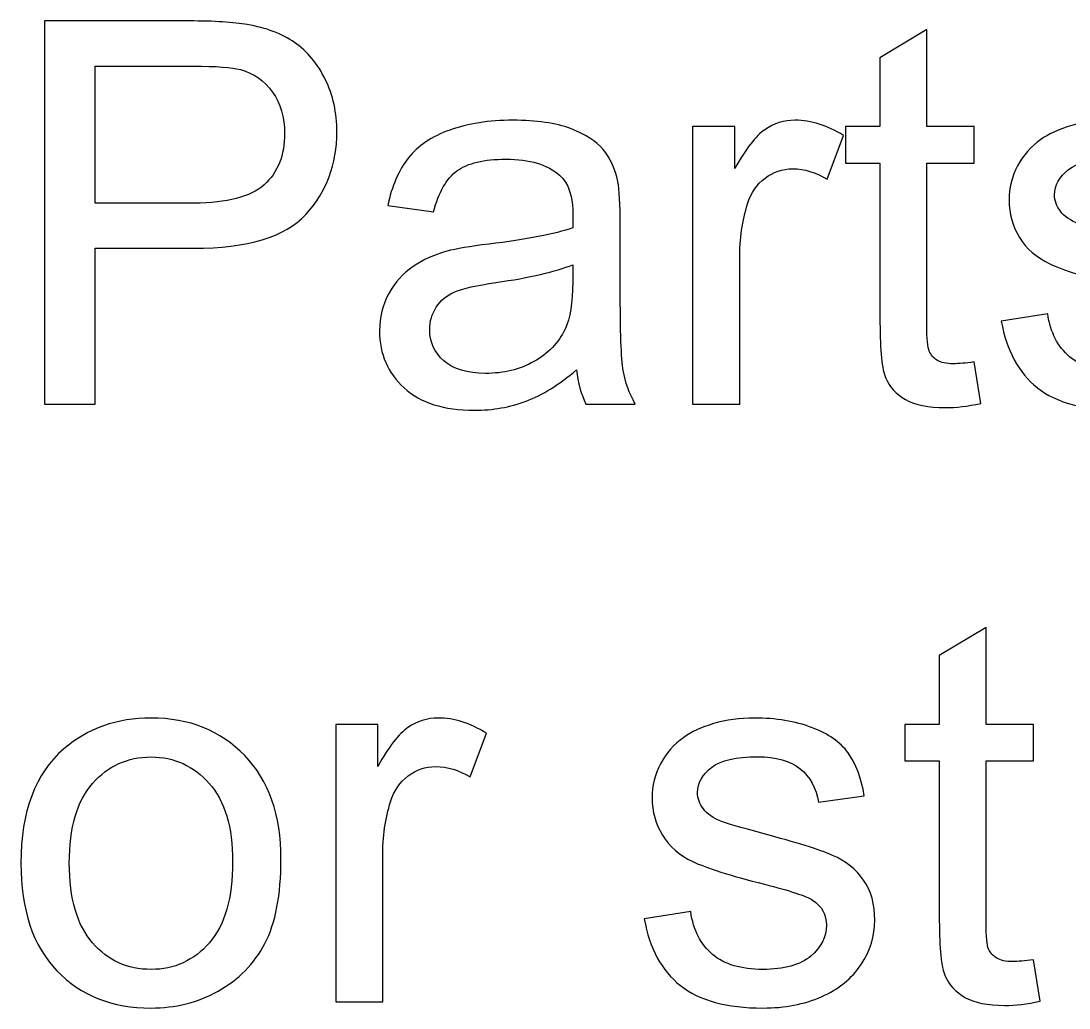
# Model space of a CAD drawing. Header units: centimetres. Extents: x -24.8 to 34.2, y -10 to 25.5.
# Drawn here: x -4.398 to -2.741, y 9.711 to 11.272 of the extents above; entities that cross this region are included whole.
import ezdxf

# ---------------------------------------------------------------- set-up
doc = ezdxf.new("R2010")
doc.units = ezdxf.units.CM
doc.header["$MEASUREMENT"] = 0
doc.layers.add('Layer 1', color=7, linetype='Continuous')

msp = doc.modelspace()

# ---------------------------------------------------------------- linework, layer by layer
at = {"layer": 'Layer 1', "color": 250}
for points, knots in [([(-4.36123, 10.66635), (-4.36123, 10.66635), (-4.36123, 11.27242), (-4.36123, 11.27242), (-4.36123, 11.27242), (-4.36123, 11.27242), (-4.13263, 11.27242), (-4.13263, 11.27242), (-4.13263, 11.27242), (-4.09241, 11.27242), (-4.06165, 11.27044), (-4.04048, 11.26663), (-4.04048, 11.26663), (-4.01071, 11.26169), (-3.98573, 11.25224), (-3.96555, 11.23827), (-3.96555, 11.23827), (-3.94552, 11.22444), (-3.92929, 11.20483), (-3.91701, 11.17985), (-3.91701, 11.17985), (-3.90474, 11.15473), (-3.89867, 11.12722), (-3.89867, 11.09716), (-3.89867, 11.09716), (-3.89867, 11.04565), (-3.91504, 11.00191), (-3.94777, 10.96621), (-3.94777, 10.96621), (-3.98065, 10.93065), (-4.03992, 10.91273), (-4.12557, 10.91273), (-4.12557, 10.91273), (-4.12557, 10.91273), (-4.28108, 10.91273), (-4.28108, 10.91273), (-4.28108, 10.91273), (-4.28108, 10.91273), (-4.28108, 10.66635), (-4.28108, 10.66635), (-4.28108, 10.66635), (-4.28108, 10.66635), (-4.36123, 10.66635), (-4.36123, 10.66635)], [0, 0, 0, 0, 0.0909091, 0.0909091, 0.0909091, 0.0909091, 0.1818182, 0.1818182, 0.1818182, 0.1818182, 0.2727273, 0.2727273, 0.2727273, 0.2727273, 0.3636364, 0.3636364, 0.3636364, 0.3636364, 0.4545455, 0.4545455, 0.4545455, 0.4545455, 0.5454545, 0.5454545, 0.5454545, 0.5454545, 0.6363636, 0.6363636, 0.6363636, 0.6363636, 0.7272727, 0.7272727, 0.7272727, 0.7272727, 0.8181818, 0.8181818, 0.8181818, 0.8181818, 0.9090909, 0.9090909, 0.9090909, 0.9090909, 1, 1, 1, 1]), ([(-2.89072, 10.73295), (-2.89072, 10.73295), (-2.88, 10.6672), (-2.88, 10.6672), (-2.88, 10.6672), (-2.90088, 10.66282), (-2.91965, 10.66056), (-2.93616, 10.66056), (-2.93616, 10.66056), (-2.96325, 10.66056), (-2.98414, 10.6648), (-2.9991, 10.67341), (-2.9991, 10.67341), (-3.01391, 10.68187), (-3.02435, 10.69316), (-3.03042, 10.70713), (-3.03042, 10.70713), (-3.03649, 10.72096), (-3.03959, 10.75031), (-3.03959, 10.7949), (-3.03959, 10.7949), (-3.03959, 10.7949), (-3.03959, 11.04749), (-3.03959, 11.04749), (-3.03959, 11.04749), (-3.03959, 11.04749), (-3.0942, 11.04749), (-3.0942, 11.04749), (-3.0942, 11.04749), (-3.0942, 11.04749), (-3.0942, 11.10534), (-3.0942, 11.10534), (-3.0942, 11.10534), (-3.0942, 11.10534), (-3.03959, 11.10534), (-3.03959, 11.10534), (-3.03959, 11.10534), (-3.03959, 11.10534), (-3.03959, 11.21414), (-3.03959, 11.21414), (-3.03959, 11.21414), (-3.03959, 11.21414), (-2.96551, 11.25873), (-2.96551, 11.25873), (-2.96551, 11.25873), (-2.96551, 11.25873), (-2.96551, 11.10534), (-2.96551, 11.10534), (-2.96551, 11.10534), (-2.96551, 11.10534), (-2.89072, 11.10534), (-2.89072, 11.10534), (-2.89072, 11.10534), (-2.89072, 11.10534), (-2.89072, 11.04749), (-2.89072, 11.04749), (-2.89072, 11.04749), (-2.89072, 11.04749), (-2.96551, 11.04749), (-2.96551, 11.04749), (-2.96551, 11.04749), (-2.96551, 11.04749), (-2.96551, 10.79081), (-2.96551, 10.79081), (-2.96551, 10.79081), (-2.96551, 10.7695), (-2.96424, 10.75595), (-2.9617, 10.74989), (-2.9617, 10.74989), (-2.95902, 10.74382), (-2.95479, 10.73902), (-2.94886, 10.73535), (-2.94886, 10.73535), (-2.94293, 10.73183), (-2.93447, 10.72999), (-2.92346, 10.72999), (-2.92346, 10.72999), (-2.91513, 10.72999), (-2.90427, 10.73098), (-2.89072, 10.73295)], [0, 0, 0, 0, 0.05, 0.05, 0.05, 0.05, 0.1, 0.1, 0.1, 0.1, 0.15, 0.15, 0.15, 0.15, 0.2, 0.2, 0.2, 0.2, 0.25, 0.25, 0.25, 0.25, 0.3, 0.3, 0.3, 0.3, 0.35, 0.35, 0.35, 0.35, 0.4, 0.4, 0.4, 0.4, 0.45, 0.45, 0.45, 0.45, 0.5, 0.5, 0.5, 0.5, 0.55, 0.55, 0.55, 0.55, 0.6, 0.6, 0.6, 0.6, 0.65, 0.65, 0.65, 0.65, 0.7, 0.7, 0.7, 0.7, 0.75, 0.75, 0.75, 0.75, 0.8, 0.8, 0.8, 0.8, 0.85, 0.85, 0.85, 0.85, 0.9, 0.9, 0.9, 0.9, 0.95, 0.95, 0.95, 0.95, 1, 1, 1, 1]), ([(-4.28108, 10.98427), (-4.28108, 10.98427), (-4.1243, 10.98427), (-4.1243, 10.98427), (-4.1243, 10.98427), (-4.07251, 10.98427), (-4.03569, 10.99387), (-4.01395, 11.0132), (-4.01395, 11.0132), (-3.99222, 11.03253), (-3.98136, 11.05962), (-3.98136, 11.09462), (-3.98136, 11.09462), (-3.98136, 11.12002), (-3.98771, 11.14175), (-4.00055, 11.15981), (-4.00055, 11.15981), (-4.01339, 11.17787), (-4.03018, 11.18973), (-4.05121, 11.19551), (-4.05121, 11.19551), (-4.06475, 11.19904), (-4.08959, 11.20087), (-4.126, 11.20087), (-4.126, 11.20087), (-4.126, 11.20087), (-4.28108, 11.20087), (-4.28108, 11.20087), (-4.28108, 11.20087), (-4.28108, 11.20087), (-4.28108, 10.98427), (-4.28108, 10.98427)], [0, 0, 0, 0, 0.125, 0.125, 0.125, 0.125, 0.25, 0.25, 0.25, 0.25, 0.375, 0.375, 0.375, 0.375, 0.5, 0.5, 0.5, 0.5, 0.625, 0.625, 0.625, 0.625, 0.75, 0.75, 0.75, 0.75, 0.875, 0.875, 0.875, 0.875, 1, 1, 1, 1]), ([(-3.51951, 10.72054), (-3.54716, 10.69711), (-3.57369, 10.6806), (-3.59909, 10.67087), (-3.59909, 10.67087), (-3.62463, 10.66127), (-3.65201, 10.65647), (-3.68122, 10.65647), (-3.68122, 10.65647), (-3.72948, 10.65647), (-3.76645, 10.66818), (-3.79241, 10.69175), (-3.79241, 10.69175), (-3.81824, 10.71532), (-3.83122, 10.74551), (-3.83122, 10.78206), (-3.83122, 10.78206), (-3.83122, 10.80365), (-3.82642, 10.82326), (-3.81654, 10.84104), (-3.81654, 10.84104), (-3.80681, 10.85882), (-3.79397, 10.87308), (-3.77816, 10.8838), (-3.77816, 10.8838), (-3.76222, 10.89452), (-3.74444, 10.90271), (-3.72454, 10.90821), (-3.72454, 10.90821), (-3.71001, 10.91202), (-3.68799, 10.91583), (-3.6585, 10.91936), (-3.6585, 10.91936), (-3.59839, 10.92656), (-3.55408, 10.93502), (-3.52572, 10.94504), (-3.52572, 10.94504), (-3.52543, 10.9552), (-3.52529, 10.96169), (-3.52529, 10.96437), (-3.52529, 10.96437), (-3.52529, 10.99471), (-3.53235, 11.01616), (-3.54646, 11.02844), (-3.54646, 11.02844), (-3.56537, 11.04537), (-3.59373, 11.0537), (-3.63113, 11.0537), (-3.63113, 11.0537), (-3.66612, 11.0537), (-3.69194, 11.04763), (-3.70874, 11.03535), (-3.70874, 11.03535), (-3.72539, 11.02308), (-3.73766, 11.00135), (-3.74571, 10.97016), (-3.74571, 10.97016), (-3.74571, 10.97016), (-3.81838, 10.98018), (-3.81838, 10.98018), (-3.81838, 10.98018), (-3.81175, 11.01122), (-3.80088, 11.03648), (-3.78578, 11.05553), (-3.78578, 11.05553), (-3.77068, 11.07472), (-3.74867, 11.08954), (-3.72002, 11.09984), (-3.72002, 11.09984), (-3.69138, 11.11014), (-3.65822, 11.11536), (-3.6204, 11.11536), (-3.6204, 11.11536), (-3.58287, 11.11536), (-3.55253, 11.11085), (-3.5291, 11.1021), (-3.5291, 11.1021), (-3.50568, 11.09321), (-3.48846, 11.0822), (-3.47732, 11.0688), (-3.47732, 11.0688), (-3.46631, 11.05539), (-3.45869, 11.0386), (-3.45417, 11.01814), (-3.45417, 11.01814), (-3.45177, 11.00544), (-3.4505, 10.98258), (-3.4505, 10.94956), (-3.4505, 10.94956), (-3.4505, 10.94956), (-3.4505, 10.85036), (-3.4505, 10.85036), (-3.4505, 10.85036), (-3.4505, 10.78107), (-3.44895, 10.73733), (-3.44571, 10.71913), (-3.44571, 10.71913), (-3.4426, 10.70078), (-3.43625, 10.68314), (-3.42694, 10.66635), (-3.42694, 10.66635), (-3.42694, 10.66635), (-3.50469, 10.66635), (-3.50469, 10.66635), (-3.50469, 10.66635), (-3.51231, 10.68173), (-3.51739, 10.69979), (-3.51951, 10.72054)], [0, 0, 0, 0, 0.037037, 0.037037, 0.037037, 0.037037, 0.0740741, 0.0740741, 0.0740741, 0.0740741, 0.1111111, 0.1111111, 0.1111111, 0.1111111, 0.1481481, 0.1481481, 0.1481481, 0.1481481, 0.1851852, 0.1851852, 0.1851852, 0.1851852, 0.2222222, 0.2222222, 0.2222222, 0.2222222, 0.2592593, 0.2592593, 0.2592593, 0.2592593, 0.2962963, 0.2962963, 0.2962963, 0.2962963, 0.3333333, 0.3333333, 0.3333333, 0.3333333, 0.3703704, 0.3703704, 0.3703704, 0.3703704, 0.4074074, 0.4074074, 0.4074074, 0.4074074, 0.4444444, 0.4444444, 0.4444444, 0.4444444, 0.4814815, 0.4814815, 0.4814815, 0.4814815, 0.5185185, 0.5185185, 0.5185185, 0.5185185, 0.5555556, 0.5555556, 0.5555556, 0.5555556, 0.5925926, 0.5925926, 0.5925926, 0.5925926, 0.6296296, 0.6296296, 0.6296296, 0.6296296, 0.6666667, 0.6666667, 0.6666667, 0.6666667, 0.7037037, 0.7037037, 0.7037037, 0.7037037, 0.7407407, 0.7407407, 0.7407407, 0.7407407, 0.7777778, 0.7777778, 0.7777778, 0.7777778, 0.8148148, 0.8148148, 0.8148148, 0.8148148, 0.8518519, 0.8518519, 0.8518519, 0.8518519, 0.8888889, 0.8888889, 0.8888889, 0.8888889, 0.9259259, 0.9259259, 0.9259259, 0.9259259, 0.962963, 0.962963, 0.962963, 0.962963, 1, 1, 1, 1]), ([(-3.33593, 10.66635), (-3.33593, 10.66635), (-3.33593, 11.10534), (-3.33593, 11.10534), (-3.33593, 11.10534), (-3.33593, 11.10534), (-3.26904, 11.10534), (-3.26904, 11.10534), (-3.26904, 11.10534), (-3.26904, 11.10534), (-3.26904, 11.03888), (-3.26904, 11.03888), (-3.26904, 11.03888), (-3.25197, 11.06992), (-3.23616, 11.09053), (-3.22163, 11.1004), (-3.22163, 11.1004), (-3.20723, 11.11028), (-3.19129, 11.11536), (-3.17393, 11.11536), (-3.17393, 11.11536), (-3.14882, 11.11536), (-3.12342, 11.10732), (-3.09745, 11.09137), (-3.09745, 11.09137), (-3.09745, 11.09137), (-3.12313, 11.02223), (-3.12313, 11.02223), (-3.12313, 11.02223), (-3.1412, 11.03309), (-3.1594, 11.03846), (-3.1776, 11.03846), (-3.1776, 11.03846), (-3.19397, 11.03846), (-3.2085, 11.03352), (-3.22149, 11.02378), (-3.22149, 11.02378), (-3.23447, 11.0139), (-3.24364, 11.00036), (-3.24914, 10.983), (-3.24914, 10.983), (-3.25747, 10.95661), (-3.26156, 10.92769), (-3.26156, 10.89622), (-3.26156, 10.89622), (-3.26156, 10.89622), (-3.26156, 10.66635), (-3.26156, 10.66635), (-3.26156, 10.66635), (-3.26156, 10.66635), (-3.33593, 10.66635), (-3.33593, 10.66635)], [0, 0, 0, 0, 0.0769231, 0.0769231, 0.0769231, 0.0769231, 0.1538462, 0.1538462, 0.1538462, 0.1538462, 0.2307692, 0.2307692, 0.2307692, 0.2307692, 0.3076923, 0.3076923, 0.3076923, 0.3076923, 0.3846154, 0.3846154, 0.3846154, 0.3846154, 0.4615385, 0.4615385, 0.4615385, 0.4615385, 0.5384615, 0.5384615, 0.5384615, 0.5384615, 0.6153846, 0.6153846, 0.6153846, 0.6153846, 0.6923077, 0.6923077, 0.6923077, 0.6923077, 0.7692308, 0.7692308, 0.7692308, 0.7692308, 0.8461538, 0.8461538, 0.8461538, 0.8461538, 0.9230769, 0.9230769, 0.9230769, 0.9230769, 1, 1, 1, 1]), ([(-2.84768, 10.79744), (-2.84768, 10.79744), (-2.77417, 10.80901), (-2.77417, 10.80901), (-2.77417, 10.80901), (-2.77007, 10.77952), (-2.7585, 10.75694), (-2.73959, 10.74114), (-2.73959, 10.74114), (-2.72083, 10.72548), (-2.69444, 10.71757), (-2.66043, 10.71757), (-2.66043, 10.71757), (-2.62628, 10.71757), (-2.60088, 10.72463), (-2.58437, 10.73846), (-2.58437, 10.73846), (-2.56786, 10.75243), (-2.55954, 10.7688), (-2.55954, 10.78742), (-2.55954, 10.78742), (-2.55954, 10.80436), (-2.56688, 10.81748), (-2.58155, 10.82722), (-2.58155, 10.82722), (-2.59171, 10.83385), (-2.61711, 10.84217), (-2.65761, 10.85233), (-2.65761, 10.85233), (-2.71208, 10.86616), (-2.75004, 10.87802), (-2.77106, 10.88817), (-2.77106, 10.88817), (-2.79209, 10.89819), (-2.80817, 10.91216), (-2.81904, 10.92994), (-2.81904, 10.92994), (-2.8299, 10.94772), (-2.83541, 10.96734), (-2.83541, 10.98879), (-2.83541, 10.98879), (-2.83541, 11.0084), (-2.83089, 11.02646), (-2.82186, 11.04311), (-2.82186, 11.04311), (-2.81297, 11.05991), (-2.8007, 11.07373), (-2.78531, 11.08474), (-2.78531, 11.08474), (-2.77374, 11.09321), (-2.75794, 11.10055), (-2.73804, 11.10647), (-2.73804, 11.10647), (-2.718, 11.1124), (-2.69656, 11.11536), (-2.6737, 11.11536), (-2.6737, 11.11536), (-2.63927, 11.11536), (-2.60907, 11.11028), (-2.58296, 11.1004), (-2.58296, 11.1004), (-2.55686, 11.09053), (-2.53767, 11.07712), (-2.52525, 11.06019), (-2.52525, 11.06019), (-2.51283, 11.04311), (-2.50436, 11.02054), (-2.49971, 10.99217), (-2.49971, 10.99217), (-2.49971, 10.99217), (-2.57238, 10.98215), (-2.57238, 10.98215), (-2.57238, 10.98215), (-2.57577, 11.00473), (-2.58536, 11.02237), (-2.60117, 11.03507), (-2.60117, 11.03507), (-2.61697, 11.04777), (-2.63941, 11.05412), (-2.66833, 11.05412), (-2.66833, 11.05412), (-2.70248, 11.05412), (-2.72689, 11.04848), (-2.74143, 11.03719), (-2.74143, 11.03719), (-2.7561, 11.0259), (-2.76344, 11.01263), (-2.76344, 10.99754), (-2.76344, 10.99754), (-2.76344, 10.9878), (-2.76034, 10.97919), (-2.75427, 10.97143), (-2.75427, 10.97143), (-2.7482, 10.96339), (-2.73875, 10.9569), (-2.72577, 10.95153), (-2.72577, 10.95153), (-2.71829, 10.94885), (-2.69641, 10.9425), (-2.66001, 10.93262), (-2.66001, 10.93262), (-2.60737, 10.91851), (-2.57069, 10.90708), (-2.54994, 10.89805), (-2.54994, 10.89805), (-2.52906, 10.88916), (-2.51269, 10.87604), (-2.50084, 10.85897), (-2.50084, 10.85897), (-2.48898, 10.84189), (-2.48306, 10.82072), (-2.48306, 10.79532), (-2.48306, 10.79532), (-2.48306, 10.77049), (-2.49039, 10.74721), (-2.50479, 10.72519), (-2.50479, 10.72519), (-2.51932, 10.70332), (-2.54021, 10.68639), (-2.56744, 10.67439), (-2.56744, 10.67439), (-2.59467, 10.6624), (-2.62558, 10.65647), (-2.66001, 10.65647), (-2.66001, 10.65647), (-2.71716, 10.65647), (-2.76062, 10.66833), (-2.79054, 10.69203), (-2.79054, 10.69203), (-2.82045, 10.71574), (-2.8395, 10.75087), (-2.84768, 10.79744)], [0, 0, 0, 0, 0.030303, 0.030303, 0.030303, 0.030303, 0.0606061, 0.0606061, 0.0606061, 0.0606061, 0.0909091, 0.0909091, 0.0909091, 0.0909091, 0.1212121, 0.1212121, 0.1212121, 0.1212121, 0.1515152, 0.1515152, 0.1515152, 0.1515152, 0.1818182, 0.1818182, 0.1818182, 0.1818182, 0.2121212, 0.2121212, 0.2121212, 0.2121212, 0.2424242, 0.2424242, 0.2424242, 0.2424242, 0.2727273, 0.2727273, 0.2727273, 0.2727273, 0.3030303, 0.3030303, 0.3030303, 0.3030303, 0.3333333, 0.3333333, 0.3333333, 0.3333333, 0.3636364, 0.3636364, 0.3636364, 0.3636364, 0.3939394, 0.3939394, 0.3939394, 0.3939394, 0.4242424, 0.4242424, 0.4242424, 0.4242424, 0.4545455, 0.4545455, 0.4545455, 0.4545455, 0.4848485, 0.4848485, 0.4848485, 0.4848485, 0.5151515, 0.5151515, 0.5151515, 0.5151515, 0.5454545, 0.5454545, 0.5454545, 0.5454545, 0.5757576, 0.5757576, 0.5757576, 0.5757576, 0.6060606, 0.6060606, 0.6060606, 0.6060606, 0.6363636, 0.6363636, 0.6363636, 0.6363636, 0.6666667, 0.6666667, 0.6666667, 0.6666667, 0.6969697, 0.6969697, 0.6969697, 0.6969697, 0.7272727, 0.7272727, 0.7272727, 0.7272727, 0.7575758, 0.7575758, 0.7575758, 0.7575758, 0.7878788, 0.7878788, 0.7878788, 0.7878788, 0.8181818, 0.8181818, 0.8181818, 0.8181818, 0.8484848, 0.8484848, 0.8484848, 0.8484848, 0.8787879, 0.8787879, 0.8787879, 0.8787879, 0.9090909, 0.9090909, 0.9090909, 0.9090909, 0.9393939, 0.9393939, 0.9393939, 0.9393939, 0.969697, 0.969697, 0.969697, 0.969697, 1, 1, 1, 1]), ([(-3.52572, 10.88676), (-3.55281, 10.87562), (-3.59331, 10.8663), (-3.64721, 10.85854), (-3.64721, 10.85854), (-3.67783, 10.85417), (-3.69956, 10.84923), (-3.71212, 10.84373), (-3.71212, 10.84373), (-3.72482, 10.83822), (-3.7347, 10.83018), (-3.74147, 10.81945), (-3.74147, 10.81945), (-3.74839, 10.80887), (-3.75192, 10.79716), (-3.75192, 10.78418), (-3.75192, 10.78418), (-3.75192, 10.76428), (-3.7443, 10.74777), (-3.72934, 10.73451), (-3.72934, 10.73451), (-3.71438, 10.72138), (-3.69237, 10.71475), (-3.66344, 10.71475), (-3.66344, 10.71475), (-3.63479, 10.71475), (-3.60925, 10.72096), (-3.58696, 10.73352), (-3.58696, 10.73352), (-3.56466, 10.74608), (-3.54815, 10.76329), (-3.53771, 10.78502), (-3.53771, 10.78502), (-3.52967, 10.80182), (-3.52572, 10.82665), (-3.52572, 10.85939), (-3.52572, 10.85939), (-3.52572, 10.85939), (-3.52572, 10.88676), (-3.52572, 10.88676)], [0, 0, 0, 0, 0.1, 0.1, 0.1, 0.1, 0.2, 0.2, 0.2, 0.2, 0.3, 0.3, 0.3, 0.3, 0.4, 0.4, 0.4, 0.4, 0.5, 0.5, 0.5, 0.5, 0.6, 0.6, 0.6, 0.6, 0.7, 0.7, 0.7, 0.7, 0.8, 0.8, 0.8, 0.8, 0.9, 0.9, 0.9, 0.9, 1, 1, 1, 1]), ([(-2.79688, 9.78709), (-2.79688, 9.78709), (-2.78616, 9.72134), (-2.78616, 9.72134), (-2.78616, 9.72134), (-2.80704, 9.71696), (-2.82581, 9.7147), (-2.84232, 9.7147), (-2.84232, 9.7147), (-2.86941, 9.7147), (-2.8903, 9.71894), (-2.90526, 9.72755), (-2.90526, 9.72755), (-2.92007, 9.73601), (-2.93051, 9.7473), (-2.93658, 9.76127), (-2.93658, 9.76127), (-2.94265, 9.7751), (-2.94575, 9.80445), (-2.94575, 9.84904), (-2.94575, 9.84904), (-2.94575, 9.84904), (-2.94575, 10.10163), (-2.94575, 10.10163), (-2.94575, 10.10163), (-2.94575, 10.10163), (-3.00036, 10.10163), (-3.00036, 10.10163), (-3.00036, 10.10163), (-3.00036, 10.10163), (-3.00036, 10.15948), (-3.00036, 10.15948), (-3.00036, 10.15948), (-3.00036, 10.15948), (-2.94575, 10.15948), (-2.94575, 10.15948), (-2.94575, 10.15948), (-2.94575, 10.15948), (-2.94575, 10.26828), (-2.94575, 10.26828), (-2.94575, 10.26828), (-2.94575, 10.26828), (-2.87167, 10.31287), (-2.87167, 10.31287), (-2.87167, 10.31287), (-2.87167, 10.31287), (-2.87167, 10.15948), (-2.87167, 10.15948), (-2.87167, 10.15948), (-2.87167, 10.15948), (-2.79688, 10.15948), (-2.79688, 10.15948), (-2.79688, 10.15948), (-2.79688, 10.15948), (-2.79688, 10.10163), (-2.79688, 10.10163), (-2.79688, 10.10163), (-2.79688, 10.10163), (-2.87167, 10.10163), (-2.87167, 10.10163), (-2.87167, 10.10163), (-2.87167, 10.10163), (-2.87167, 9.84495), (-2.87167, 9.84495), (-2.87167, 9.84495), (-2.87167, 9.82364), (-2.8704, 9.81009), (-2.86786, 9.80403), (-2.86786, 9.80403), (-2.86518, 9.79796), (-2.86095, 9.79316), (-2.85502, 9.78949), (-2.85502, 9.78949), (-2.84909, 9.78597), (-2.84063, 9.78413), (-2.82962, 9.78413), (-2.82962, 9.78413), (-2.82129, 9.78413), (-2.81043, 9.78512), (-2.79688, 9.78709)], [0, 0, 0, 0, 0.05, 0.05, 0.05, 0.05, 0.1, 0.1, 0.1, 0.1, 0.15, 0.15, 0.15, 0.15, 0.2, 0.2, 0.2, 0.2, 0.25, 0.25, 0.25, 0.25, 0.3, 0.3, 0.3, 0.3, 0.35, 0.35, 0.35, 0.35, 0.4, 0.4, 0.4, 0.4, 0.45, 0.45, 0.45, 0.45, 0.5, 0.5, 0.5, 0.5, 0.55, 0.55, 0.55, 0.55, 0.6, 0.6, 0.6, 0.6, 0.65, 0.65, 0.65, 0.65, 0.7, 0.7, 0.7, 0.7, 0.75, 0.75, 0.75, 0.75, 0.8, 0.8, 0.8, 0.8, 0.85, 0.85, 0.85, 0.85, 0.9, 0.9, 0.9, 0.9, 0.95, 0.95, 0.95, 0.95, 1, 1, 1, 1]), ([(-4.39848, 9.94006), (-4.39848, 10.02134), (-4.3759, 10.08159), (-4.33061, 10.12068), (-4.33061, 10.12068), (-4.29293, 10.15313), (-4.24693, 10.1695), (-4.1926, 10.1695), (-4.1926, 10.1695), (-4.1322, 10.1695), (-4.08282, 10.14975), (-4.04458, 10.11009), (-4.04458, 10.11009), (-4.00619, 10.07058), (-3.98714, 10.01597), (-3.98714, 9.94627), (-3.98714, 9.94627), (-3.98714, 9.88968), (-3.99561, 9.84523), (-4.01254, 9.81292), (-4.01254, 9.81292), (-4.02948, 9.78046), (-4.05417, 9.75534), (-4.08648, 9.73742), (-4.08648, 9.73742), (-4.11894, 9.7195), (-4.15422, 9.71061), (-4.1926, 9.71061), (-4.1926, 9.71061), (-4.25398, 9.71061), (-4.30365, 9.73023), (-4.34161, 9.76974), (-4.34161, 9.76974), (-4.37957, 9.80911), (-4.39848, 9.86583), (-4.39848, 9.94006)], [0, 0, 0, 0, 0.1111111, 0.1111111, 0.1111111, 0.1111111, 0.2222222, 0.2222222, 0.2222222, 0.2222222, 0.3333333, 0.3333333, 0.3333333, 0.3333333, 0.4444444, 0.4444444, 0.4444444, 0.4444444, 0.5555556, 0.5555556, 0.5555556, 0.5555556, 0.6666667, 0.6666667, 0.6666667, 0.6666667, 0.7777778, 0.7777778, 0.7777778, 0.7777778, 0.8888889, 0.8888889, 0.8888889, 0.8888889, 1, 1, 1, 1]), ([(-3.90065, 9.72049), (-3.90065, 9.72049), (-3.90065, 10.15948), (-3.90065, 10.15948), (-3.90065, 10.15948), (-3.90065, 10.15948), (-3.83376, 10.15948), (-3.83376, 10.15948), (-3.83376, 10.15948), (-3.83376, 10.15948), (-3.83376, 10.09302), (-3.83376, 10.09302), (-3.83376, 10.09302), (-3.81669, 10.12406), (-3.80088, 10.14467), (-3.78635, 10.15454), (-3.78635, 10.15454), (-3.77195, 10.16442), (-3.75601, 10.1695), (-3.73865, 10.1695), (-3.73865, 10.1695), (-3.71354, 10.1695), (-3.68814, 10.16146), (-3.66217, 10.14551), (-3.66217, 10.14551), (-3.66217, 10.14551), (-3.68785, 10.07637), (-3.68785, 10.07637), (-3.68785, 10.07637), (-3.70592, 10.08723), (-3.72412, 10.0926), (-3.74232, 10.0926), (-3.74232, 10.0926), (-3.75869, 10.0926), (-3.77322, 10.08766), (-3.78621, 10.07792), (-3.78621, 10.07792), (-3.79919, 10.06804), (-3.80836, 10.0545), (-3.81386, 10.03714), (-3.81386, 10.03714), (-3.82219, 10.01075), (-3.82628, 9.98183), (-3.82628, 9.95036), (-3.82628, 9.95036), (-3.82628, 9.95036), (-3.82628, 9.72049), (-3.82628, 9.72049), (-3.82628, 9.72049), (-3.82628, 9.72049), (-3.90065, 9.72049), (-3.90065, 9.72049)], [0, 0, 0, 0, 0.0769231, 0.0769231, 0.0769231, 0.0769231, 0.1538462, 0.1538462, 0.1538462, 0.1538462, 0.2307692, 0.2307692, 0.2307692, 0.2307692, 0.3076923, 0.3076923, 0.3076923, 0.3076923, 0.3846154, 0.3846154, 0.3846154, 0.3846154, 0.4615385, 0.4615385, 0.4615385, 0.4615385, 0.5384615, 0.5384615, 0.5384615, 0.5384615, 0.6153846, 0.6153846, 0.6153846, 0.6153846, 0.6923077, 0.6923077, 0.6923077, 0.6923077, 0.7692308, 0.7692308, 0.7692308, 0.7692308, 0.8461538, 0.8461538, 0.8461538, 0.8461538, 0.9230769, 0.9230769, 0.9230769, 0.9230769, 1, 1, 1, 1]), ([(-3.4124, 9.85158), (-3.4124, 9.85158), (-3.33889, 9.86315), (-3.33889, 9.86315), (-3.33889, 9.86315), (-3.33479, 9.83366), (-3.32322, 9.81108), (-3.30431, 9.79528), (-3.30431, 9.79528), (-3.28555, 9.77962), (-3.25916, 9.77171), (-3.22515, 9.77171), (-3.22515, 9.77171), (-3.191, 9.77171), (-3.1656, 9.77877), (-3.14909, 9.7926), (-3.14909, 9.7926), (-3.13258, 9.80657), (-3.12426, 9.82294), (-3.12426, 9.84156), (-3.12426, 9.84156), (-3.12426, 9.8585), (-3.1316, 9.87162), (-3.14627, 9.88136), (-3.14627, 9.88136), (-3.15643, 9.88799), (-3.18183, 9.89631), (-3.22233, 9.90647), (-3.22233, 9.90647), (-3.2768, 9.9203), (-3.31476, 9.93216), (-3.33578, 9.94231), (-3.33578, 9.94231), (-3.35681, 9.95233), (-3.37289, 9.9663), (-3.38376, 9.98408), (-3.38376, 9.98408), (-3.39462, 10.00186), (-3.40013, 10.02148), (-3.40013, 10.04293), (-3.40013, 10.04293), (-3.40013, 10.06254), (-3.39561, 10.0806), (-3.38658, 10.09725), (-3.38658, 10.09725), (-3.37769, 10.11405), (-3.36542, 10.12787), (-3.35003, 10.13888), (-3.35003, 10.13888), (-3.33846, 10.14735), (-3.32266, 10.15469), (-3.30276, 10.16061), (-3.30276, 10.16061), (-3.28272, 10.16654), (-3.26128, 10.1695), (-3.23842, 10.1695), (-3.23842, 10.1695), (-3.20399, 10.1695), (-3.17379, 10.16442), (-3.14768, 10.15454), (-3.14768, 10.15454), (-3.12158, 10.14467), (-3.10239, 10.13126), (-3.08997, 10.11433), (-3.08997, 10.11433), (-3.07755, 10.09725), (-3.06908, 10.07468), (-3.06443, 10.04631), (-3.06443, 10.04631), (-3.06443, 10.04631), (-3.1371, 10.03629), (-3.1371, 10.03629), (-3.1371, 10.03629), (-3.14049, 10.05887), (-3.15008, 10.07651), (-3.16589, 10.08921), (-3.16589, 10.08921), (-3.18169, 10.10191), (-3.20413, 10.10826), (-3.23305, 10.10826), (-3.23305, 10.10826), (-3.2672, 10.10826), (-3.29161, 10.10262), (-3.30615, 10.09133), (-3.30615, 10.09133), (-3.32082, 10.08004), (-3.32816, 10.06677), (-3.32816, 10.05168), (-3.32816, 10.05168), (-3.32816, 10.04194), (-3.32506, 10.03333), (-3.31899, 10.02557), (-3.31899, 10.02557), (-3.31292, 10.01753), (-3.30347, 10.01104), (-3.29049, 10.00567), (-3.29049, 10.00567), (-3.28301, 10.00299), (-3.26113, 9.99664), (-3.22473, 9.98676), (-3.22473, 9.98676), (-3.17209, 9.97265), (-3.13541, 9.96122), (-3.11466, 9.95219), (-3.11466, 9.95219), (-3.09378, 9.9433), (-3.07741, 9.93018), (-3.06556, 9.91311), (-3.06556, 9.91311), (-3.0537, 9.89603), (-3.04778, 9.87486), (-3.04778, 9.84946), (-3.04778, 9.84946), (-3.04778, 9.82463), (-3.05511, 9.80135), (-3.06951, 9.77933), (-3.06951, 9.77933), (-3.08404, 9.75746), (-3.10493, 9.74053), (-3.13216, 9.72853), (-3.13216, 9.72853), (-3.15939, 9.71654), (-3.1903, 9.71061), (-3.22473, 9.71061), (-3.22473, 9.71061), (-3.28188, 9.71061), (-3.32534, 9.72247), (-3.35526, 9.74617), (-3.35526, 9.74617), (-3.38517, 9.76988), (-3.40422, 9.80501), (-3.4124, 9.85158)], [0, 0, 0, 0, 0.030303, 0.030303, 0.030303, 0.030303, 0.0606061, 0.0606061, 0.0606061, 0.0606061, 0.0909091, 0.0909091, 0.0909091, 0.0909091, 0.1212121, 0.1212121, 0.1212121, 0.1212121, 0.1515152, 0.1515152, 0.1515152, 0.1515152, 0.1818182, 0.1818182, 0.1818182, 0.1818182, 0.2121212, 0.2121212, 0.2121212, 0.2121212, 0.2424242, 0.2424242, 0.2424242, 0.2424242, 0.2727273, 0.2727273, 0.2727273, 0.2727273, 0.3030303, 0.3030303, 0.3030303, 0.3030303, 0.3333333, 0.3333333, 0.3333333, 0.3333333, 0.3636364, 0.3636364, 0.3636364, 0.3636364, 0.3939394, 0.3939394, 0.3939394, 0.3939394, 0.4242424, 0.4242424, 0.4242424, 0.4242424, 0.4545455, 0.4545455, 0.4545455, 0.4545455, 0.4848485, 0.4848485, 0.4848485, 0.4848485, 0.5151515, 0.5151515, 0.5151515, 0.5151515, 0.5454545, 0.5454545, 0.5454545, 0.5454545, 0.5757576, 0.5757576, 0.5757576, 0.5757576, 0.6060606, 0.6060606, 0.6060606, 0.6060606, 0.6363636, 0.6363636, 0.6363636, 0.6363636, 0.6666667, 0.6666667, 0.6666667, 0.6666667, 0.6969697, 0.6969697, 0.6969697, 0.6969697, 0.7272727, 0.7272727, 0.7272727, 0.7272727, 0.7575758, 0.7575758, 0.7575758, 0.7575758, 0.7878788, 0.7878788, 0.7878788, 0.7878788, 0.8181818, 0.8181818, 0.8181818, 0.8181818, 0.8484848, 0.8484848, 0.8484848, 0.8484848, 0.8787879, 0.8787879, 0.8787879, 0.8787879, 0.9090909, 0.9090909, 0.9090909, 0.9090909, 0.9393939, 0.9393939, 0.9393939, 0.9393939, 0.969697, 0.969697, 0.969697, 0.969697, 1, 1, 1, 1]), ([(-4.322, 9.94006), (-4.322, 9.88375), (-4.30972, 9.8417), (-4.28517, 9.81376), (-4.28517, 9.81376), (-4.26061, 9.78568), (-4.22971, 9.77171), (-4.1926, 9.77171), (-4.1926, 9.77171), (-4.15563, 9.77171), (-4.12487, 9.78582), (-4.10031, 9.8139), (-4.10031, 9.8139), (-4.0759, 9.84199), (-4.06363, 9.88488), (-4.06363, 9.94246), (-4.06363, 9.94246), (-4.06363, 9.99678), (-4.0759, 10.03799), (-4.1006, 10.06593), (-4.1006, 10.06593), (-4.12529, 10.09387), (-4.15591, 10.10784), (-4.1926, 10.10784), (-4.1926, 10.10784), (-4.22971, 10.10784), (-4.26061, 10.09387), (-4.28517, 10.06607), (-4.28517, 10.06607), (-4.30972, 10.03827), (-4.322, 9.99622), (-4.322, 9.94006)], [0, 0, 0, 0, 0.125, 0.125, 0.125, 0.125, 0.25, 0.25, 0.25, 0.25, 0.375, 0.375, 0.375, 0.375, 0.5, 0.5, 0.5, 0.5, 0.625, 0.625, 0.625, 0.625, 0.75, 0.75, 0.75, 0.75, 0.875, 0.875, 0.875, 0.875, 1, 1, 1, 1])]:
    msp.add_open_spline(points, degree=3, knots=knots, dxfattribs=at)

doc.saveas('drawing.dxf')
